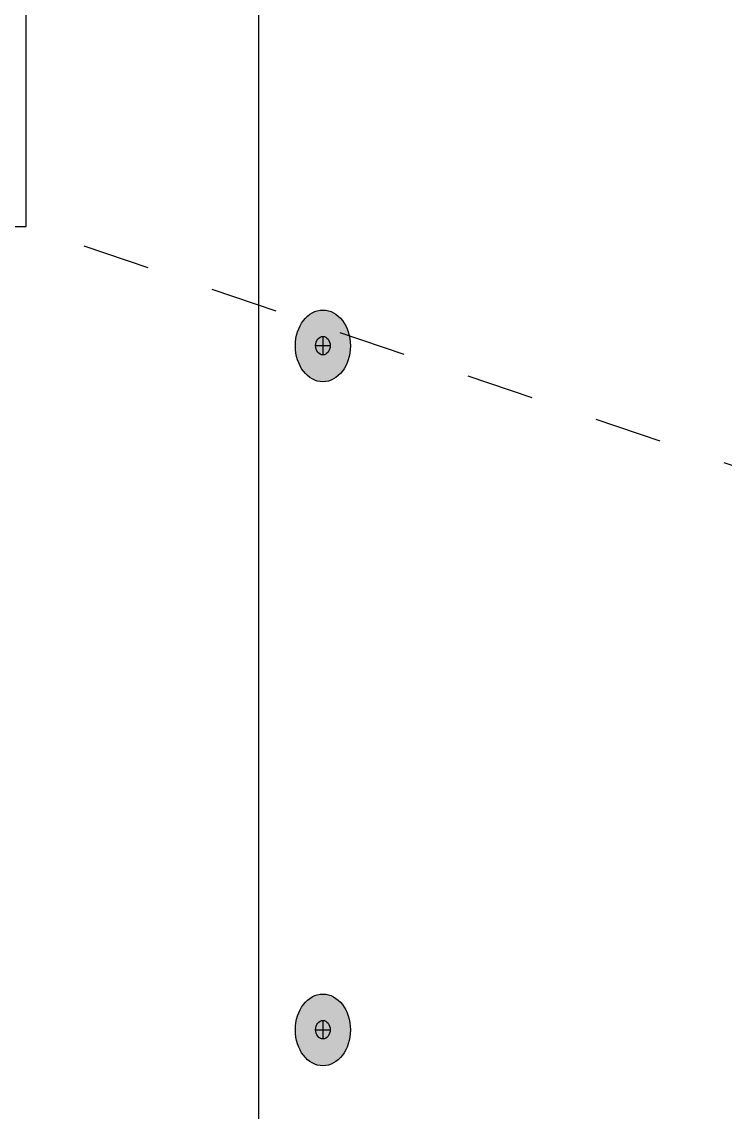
# Model space of a CAD drawing. Extents: x -1279 to 5791, y -3809 to 1769.
# Drawn here: x -821.6 to -727.9, y -1854.4 to -1709.2 of the extents above; entities that cross this region are included whole.
import ezdxf

# ---------------------------------------------------------------- set-up
doc = ezdxf.new("R2010")
doc.units = 0
doc.header["$MEASUREMENT"] = 0
doc.linetypes.add('AI-Linetype-29', pattern=[18, 9, -9])
doc.layers.add('G-ANNO-TTLB', color=7, linetype='Continuous', lineweight=0)
doc.layers.add('TYVEK', color=7, linetype='Continuous', lineweight=0)

# ---------------------------------------------------------------- blocks, each defined once
blk = doc.blocks.new('Block_166')
at = {"layer": 'TYVEK', "true_color": 0x003b71, "transparency": 33554687}
h = blk.add_hatch(color=156, dxfattribs=at)
h.dxf.hatch_style = 2
edge = h.paths.add_edge_path()
edge.add_ellipse((-781.47, -1752.38), major_axis=(0, 4.78), ratio=0.766948, start_angle=0, end_angle=360)
h = blk.add_hatch(color=156, dxfattribs=at)
h.dxf.hatch_style = 2
edge = h.paths.add_edge_path()
edge.add_ellipse((-781.47, -1843.49), major_axis=(0, 4.78), ratio=0.766948, start_angle=0, end_angle=360)
at = {"layer": 'TYVEK', "color": 18, "lineweight": 25, "true_color": 0x080808}
for p, q in [((-781.47, -1751.12), (-781.47, -1753.58)), ((-782.44, -1752.35), (-780.49, -1752.35)), ((-781.47, -1842.22), (-781.47, -1844.69)), ((-782.44, -1843.46), (-780.49, -1843.46))]:
    blk.add_line(p, q, dxfattribs=at)
at = {"layer": 'TYVEK', "color": 8, "lineweight": 25, "true_color": 0x808080}
for points in [[(-785.64, -1752.71)], [(-781.98, -1757.49)]]:
    blk.add_lwpolyline(points, dxfattribs=at)
at = {"layer": 'TYVEK', "color": 18, "lineweight": 25, "true_color": 0x000000}
for centre in [(-781.47, -1752.38), (-781.47, -1843.49)]:
    blk.add_ellipse(centre, major_axis=(0, 4.78), ratio=0.766948, dxfattribs=at)
at = {"layer": 'TYVEK', "color": 18, "lineweight": 25, "true_color": 0x080808}
for centre in [(-781.47, -1752.35), (-781.47, -1843.46)]:
    blk.add_ellipse(centre, major_axis=(0, 1.23), ratio=0.788846, dxfattribs=at)

msp = doc.modelspace()

# ---------------------------------------------------------------- hatches: boundary and pattern name
at = {"layer": 'G-ANNO-TTLB', "true_color": 0xff00ff, "transparency": 33554687}
h = msp.add_hatch(color=6, dxfattribs=at)
edge = h.paths.add_edge_path()
edge.add_spline(control_points=[(1773.02, -3692.6), (1773.02, -3692.6), (-1156.5, -3692.6), (-1156.5, -3692.6), (-1156.5, -3692.6), (-1156.5, -1235.6), (-1156.5, -1235.6), (-1156.5, -1235.6), (1773.02, -1235.6), (1773.02, -1235.6), (1773.02, -1235.6), (1773.02, -3692.6), (1773.02, -3692.6)], knot_values=[0, 0, 0, 0, 1, 1, 1, 2, 2, 2, 3, 3, 3, 4, 4, 4, 4], degree=3, periodic=0)
edge = h.paths.add_edge_path()
edge.add_spline(control_points=[(-1147.5, -1244.6), (-1147.5, -1244.6), (-1147.5, -3683.6), (-1147.5, -3683.6), (-1147.5, -3683.6), (1764.02, -3683.6), (1764.02, -3683.6), (1764.02, -3683.6), (1764.02, -1244.6), (1764.02, -1244.6), (1764.02, -1244.6), (-1147.5, -1244.6), (-1147.5, -1244.6)], knot_values=[0, 0, 0, 0, 1, 1, 1, 2, 2, 2, 3, 3, 3, 4, 4, 4, 4], degree=3, periodic=0)
edge.add_line((-1147.5, -1244.6), (-1147.5, -1244.6))

# ---------------------------------------------------------------- linework, layer by layer
at = {"layer": 'G-ANNO-TTLB'}
for points in [[(1773.02, -3692.6), (1773.02, -3692.6), (-1156.5, -3692.6), (-1156.5, -3692.6), (-1156.5, -3692.6), (-1156.5, -1235.6), (-1156.5, -1235.6), (-1156.5, -1235.6), (1773.02, -1235.6), (1773.02, -1235.6), (1773.02, -1235.6), (1773.02, -3692.6), (1773.02, -3692.6)], [(-1147.5, -1244.6), (-1147.5, -1244.6), (-1147.5, -3683.6), (-1147.5, -3683.6), (-1147.5, -3683.6), (1764.02, -3683.6), (1764.02, -3683.6), (1764.02, -3683.6), (1764.02, -1244.6), (1764.02, -1244.6), (1764.02, -1244.6), (-1147.5, -1244.6), (-1147.5, -1244.6)]]:
    msp.add_open_spline(points, degree=3, knots=[0, 0, 0, 0, 1, 1, 1, 2, 2, 2, 3, 3, 3, 4, 4, 4, 4], dxfattribs=at)
at = {"layer": 'TYVEK', "color": 18, "lineweight": 25, "true_color": 0x000000}
msp.add_line((-790.04, -1436.47), (-790.04, -1858.71), dxfattribs=at)
at = {"layer": 'TYVEK', "color": 18, "linetype": 'AI-Linetype-29', "lineweight": 25, "true_color": 0x000000}
msp.add_line((-685.41, -1782.41), (-820.96, -1736.48), dxfattribs=at)
at = {"layer": 'TYVEK', "color": 18, "lineweight": 25, "true_color": 0x000000}
msp.add_lwpolyline([(-820.96, -1369.99), (-972.16, -1369.99), (-972.16, -1736.48), (-820.96, -1736.48)], close=True, dxfattribs=at)

# ---------------------------------------------------------------- block references
at = {"layer": 'TYVEK'}
msp.add_blockref('Block_166', (0, 0), dxfattribs=at)

doc.saveas('drawing.dxf')
